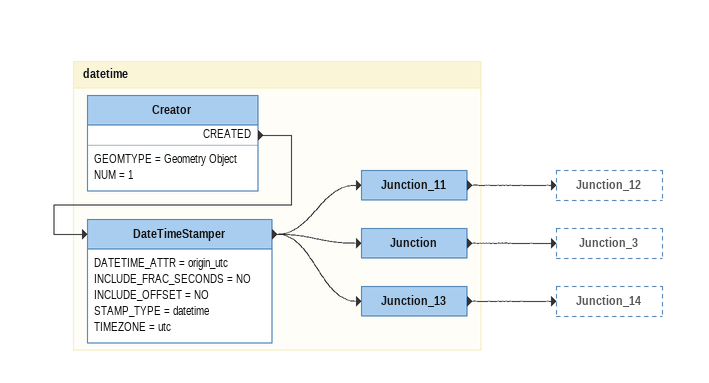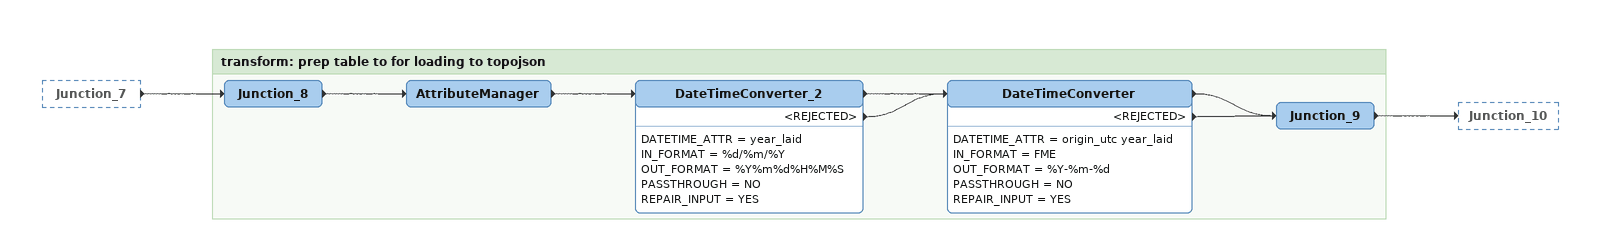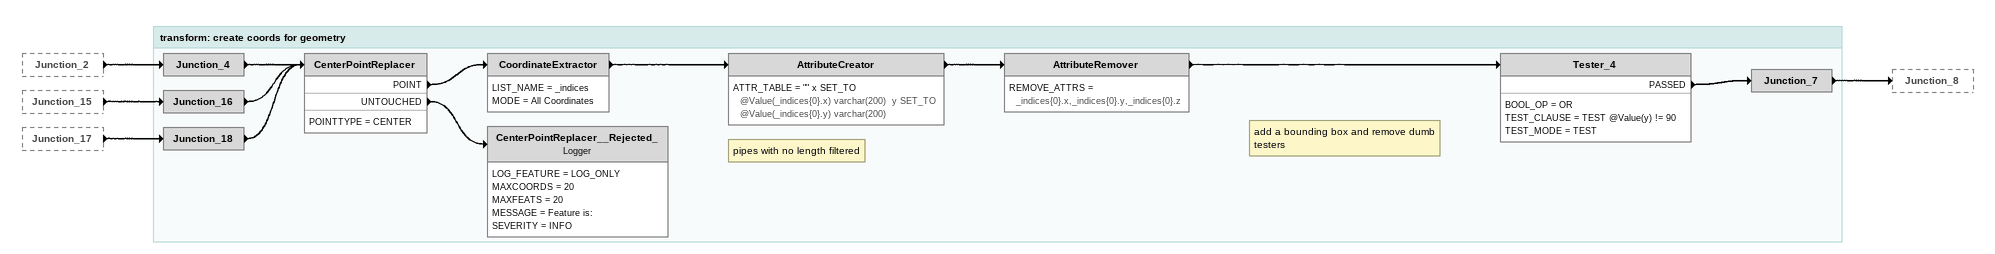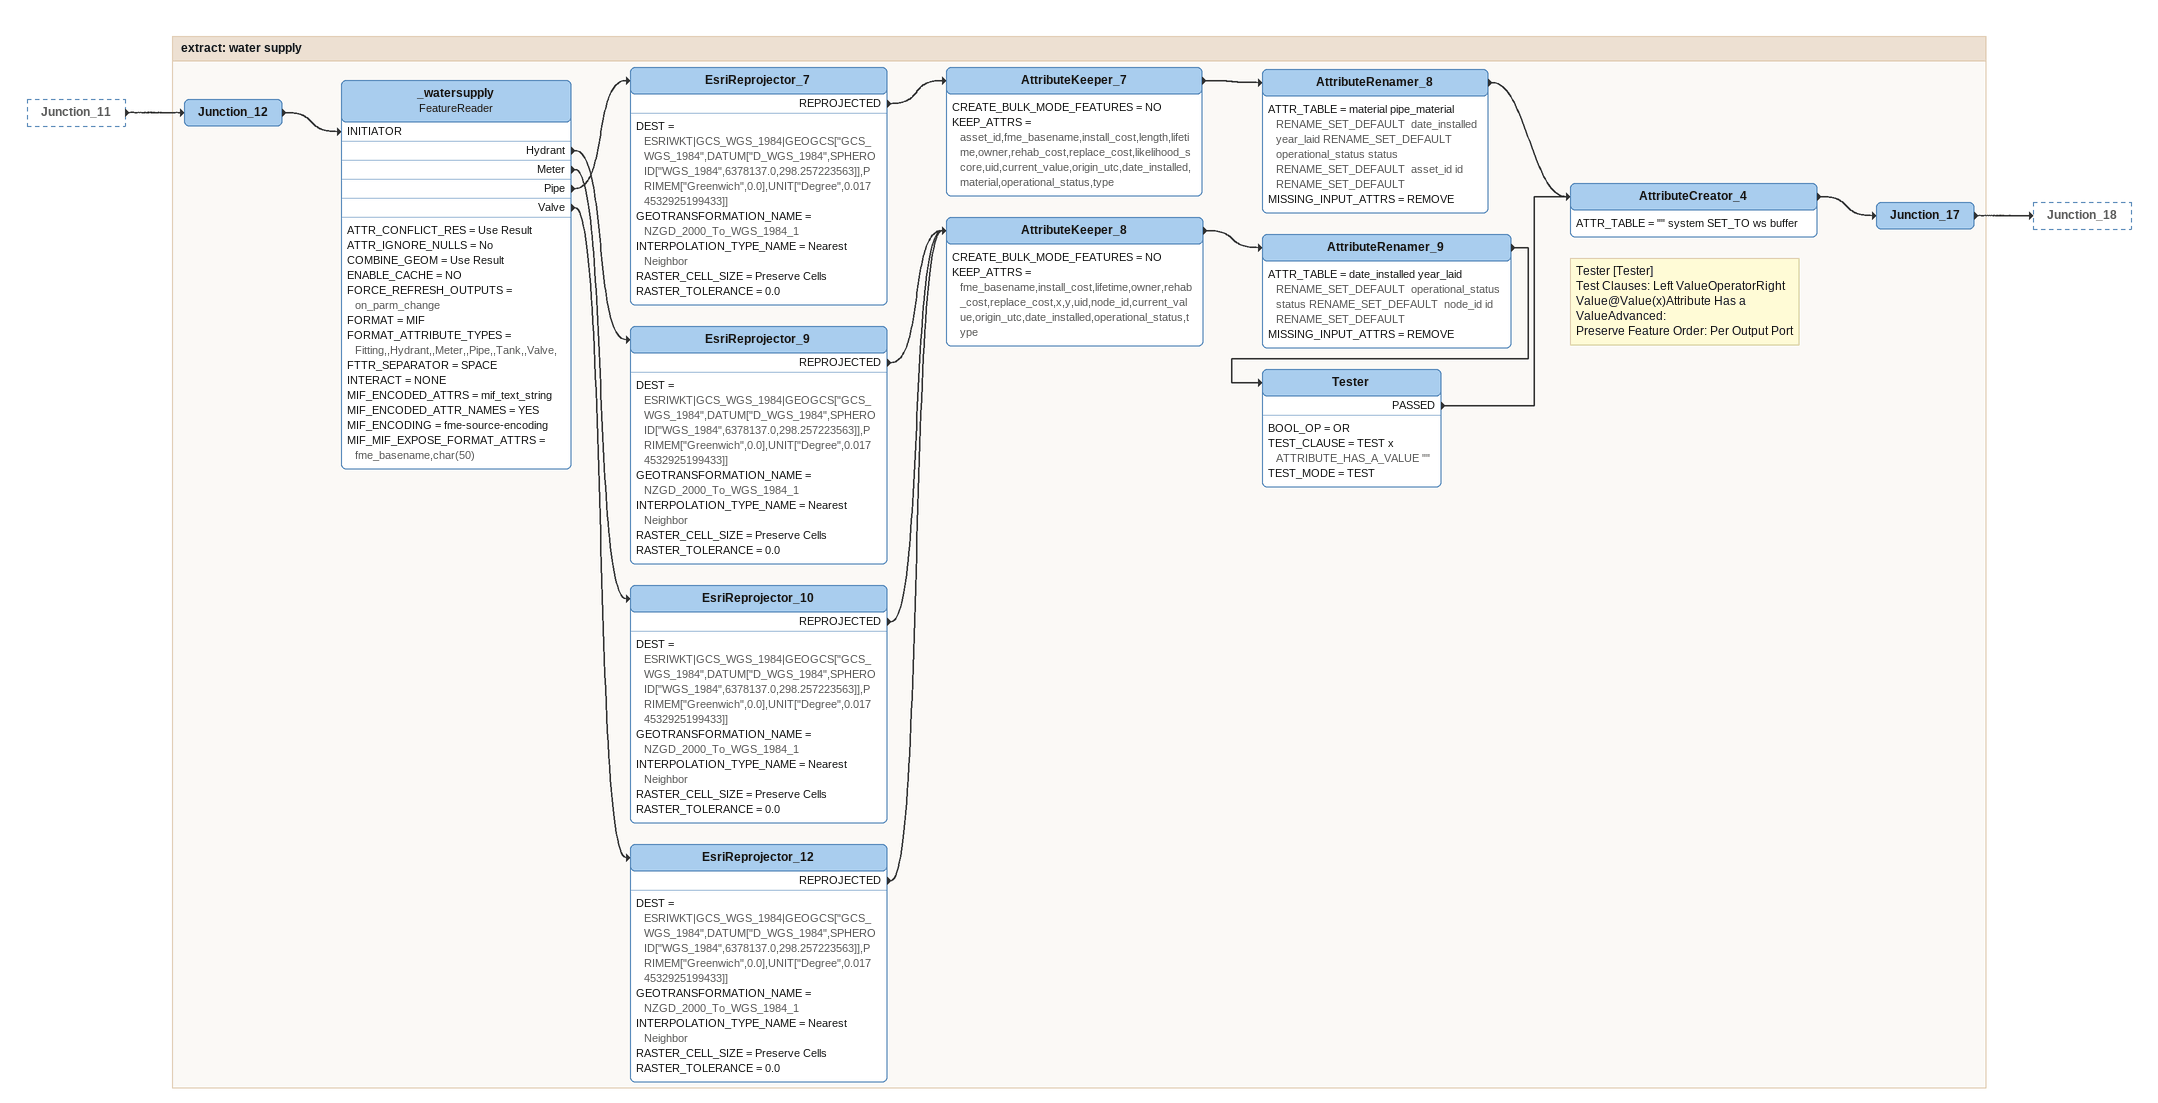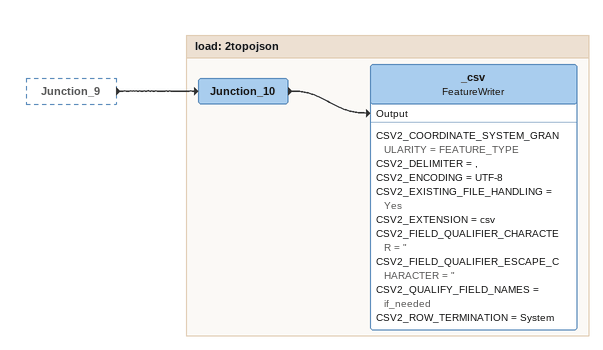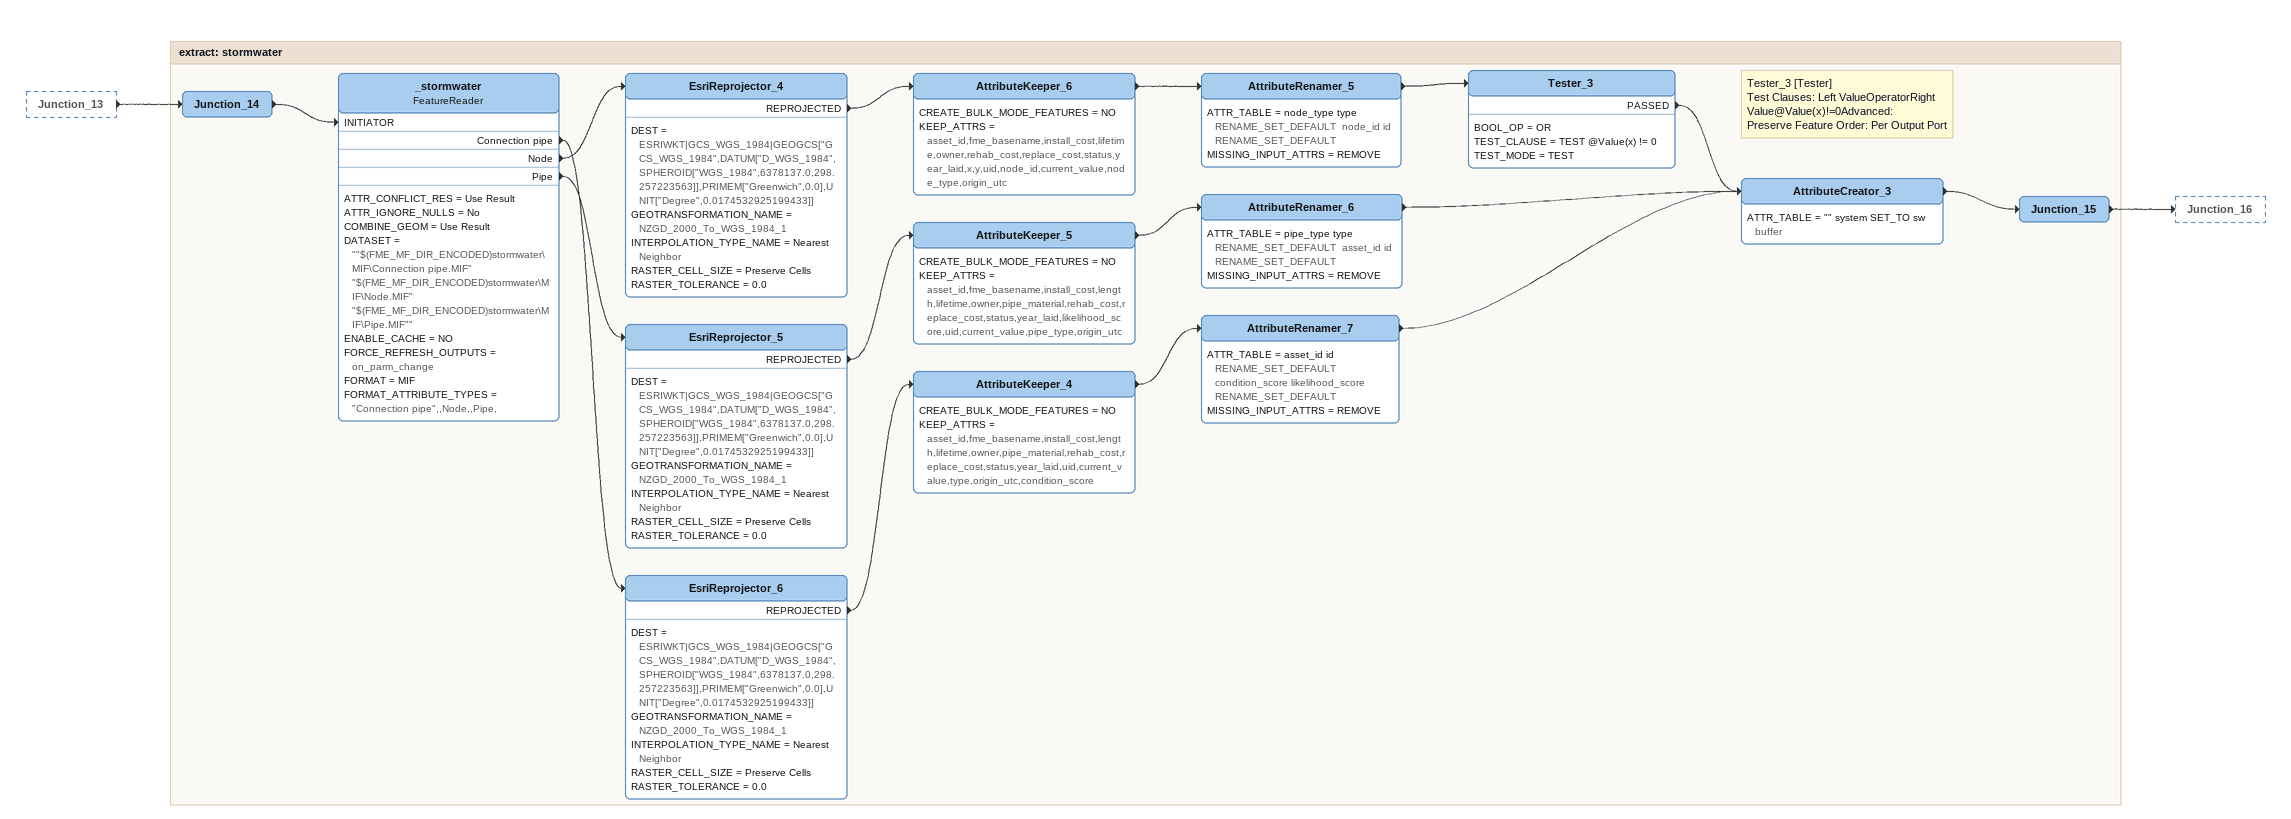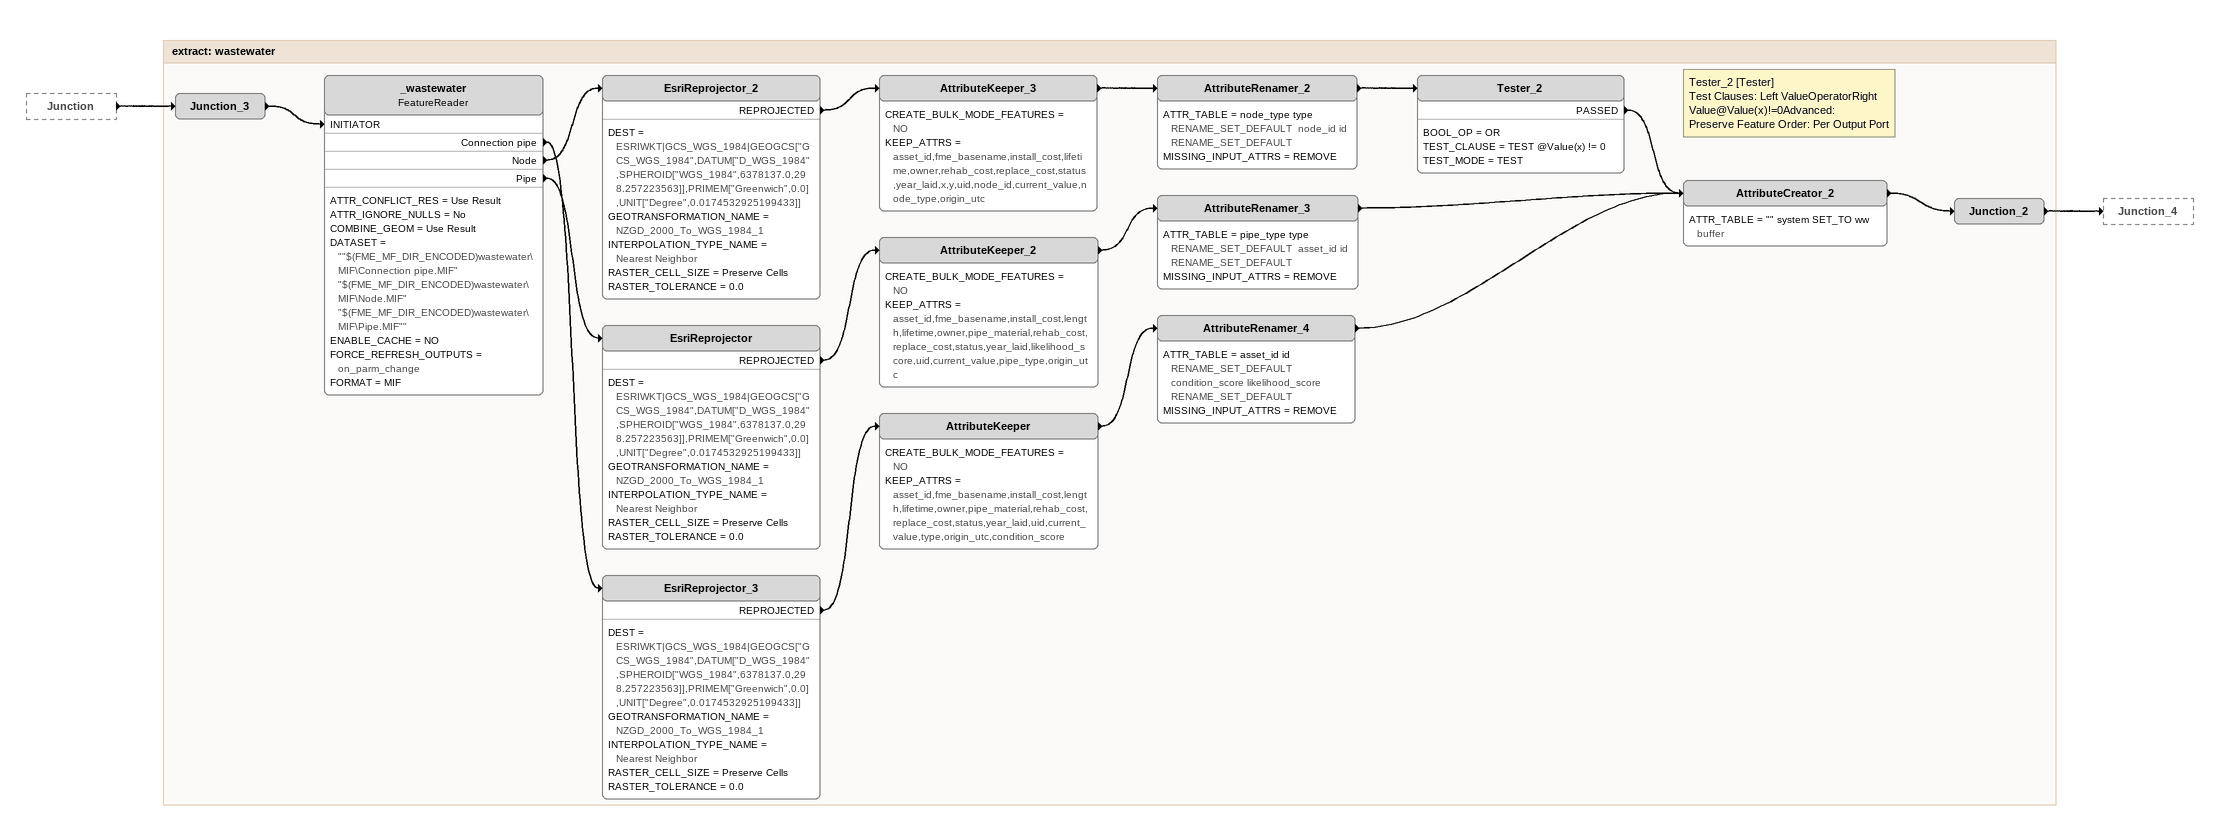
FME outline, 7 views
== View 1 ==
Bookmark: datetime
Creator
    GEOMTYPE = Geometry Object
    NUM = 1
    CREATED -> DateTimeStamper
DateTimeStamper
    DATETIME_ATTR = origin_utc
    INCLUDE_FRAC_SECONDS = NO
    INCLUDE_OFFSET = NO
    STAMP_TYPE = datetime
    TIMEZONE = utc
    -> Junction
    -> Junction_11
    -> Junction_13
Junction_11
    -> Junction_12
Junction
    -> Junction_3
Junction_13
    -> Junction_14

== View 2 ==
Junction_7 [outside]
    -> Junction_8

Bookmark: transform: prep table to for loading to topojson
Junction_8
    -> AttributeManager
AttributeManager
    -> DateTimeConverter_2
DateTimeConverter_2
    DATETIME_ATTR = year_laid
    IN_FORMAT = %d/%m/%Y
    OUT_FORMAT = %Y%m%d%H%M%S
    PASSTHROUGH = NO
    REPAIR_INPUT = YES
    -> DateTimeConverter
    <REJECTED> -> DateTimeConverter
DateTimeConverter
    DATETIME_ATTR = origin_utc year_laid
    IN_FORMAT = FME
    OUT_FORMAT = %Y-%m-%d
    PASSTHROUGH = NO
    REPAIR_INPUT = YES
    -> Junction_9
    <REJECTED> -> Junction_9
Junction_9
    -> Junction_10

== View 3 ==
Junction_2 [outside]
    -> Junction_4
Junction_15 [outside]
    -> Junction_16
Junction_17 [outside]
    -> Junction_18

Bookmark: transform: create coords for geometry
Junction_18
    -> CenterPointReplacer
Junction_4
    -> CenterPointReplacer
Junction_16
    -> CenterPointReplacer
CenterPointReplacer
    POINTTYPE = CENTER
    POINT -> CoordinateExtractor
    UNTOUCHED -> CenterPointReplacer__Rejected_
CoordinateExtractor
    LIST_NAME = _indices
    MODE = All Coordinates
    -> AttributeCreator
AttributeCreator
    ATTR_TABLE = "" x SET_TO @Value(_indices{0}.x) varchar(200)  y SET_TO @Value(_indices{0}.y) varchar(200)
    -> AttributeRemover
AttributeRemover
    REMOVE_ATTRS = _indices{0}.x,_indices{0}.y,_indices{0}.z
    -> Tester_4
Note: add a bounding box and remove dumb testers
Tester_4
    BOOL_OP = OR
    TEST_CLAUSE = TEST @Value(y) != 90
    TEST_MODE = TEST
    PASSED -> Junction_7
Junction_7
    -> Junction_8
Note: pipes with no length filtered
CenterPointReplacer__Rejected_: Logger
    LOG_FEATURE = LOG_ONLY
    MAXCOORDS = 20
    MAXFEATS = 20
    MESSAGE = Feature is:
    SEVERITY = INFO

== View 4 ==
Junction_11 [outside]
    -> Junction_12

Bookmark: extract: water supply
Junction_12
    -> _watersupply [INITIATOR]
_watersupply: FeatureReader
    ATTR_CONFLICT_RES = Use Result
    ATTR_IGNORE_NULLS = No
    COMBINE_GEOM = Use Result
    ENABLE_CACHE = NO
    FORCE_REFRESH_OUTPUTS = on_parm_change
    FORMAT = MIF
    FORMAT_ATTRIBUTE_TYPES = Fitting,,Hydrant,,Meter,,Pipe,,Tank,,Valve,
    FTTR_SEPARATOR = SPACE
    INTERACT = NONE
    MIF_ENCODED_ATTRS = mif_text_string
    MIF_ENCODED_ATTR_NAMES = YES
    MIF_ENCODING = fme-source-encoding
    MIF_MIF_EXPOSE_FORMAT_ATTRS = fme_basename,char(50)
    Hydrant -> EsriReprojector_9
    Meter -> EsriReprojector_10
    Pipe -> EsriReprojector_7
    Valve -> EsriReprojector_12
EsriReprojector_7
    DEST = ESRIWKT|GCS_WGS_1984|GEOGCS["GCS_WGS_1984",DATUM["D_WGS_1984",SPHEROID["WGS_1984",6378137.0,298.257223563]],PRIMEM["Greenwich",0.0],UNIT["Degree",0.0174532925199433]]
    GEOTRANSFORMATION_NAME = NZGD_2000_To_WGS_1984_1
    INTERPOLATION_TYPE_NAME = Nearest Neighbor
    RASTER_CELL_SIZE = Preserve Cells
    RASTER_TOLERANCE = 0.0
    REPROJECTED -> AttributeKeeper_7
AttributeKeeper_7
    CREATE_BULK_MODE_FEATURES = NO
    KEEP_ATTRS = asset_id,fme_basename,install_cost,length,lifetime,owner,rehab_cost,replace_cost,likelihood_score,uid,current_value,origin_utc,date_installed,material,operational_status,type
    -> AttributeRenamer_8
AttributeRenamer_8
    ATTR_TABLE = material pipe_material RENAME_SET_DEFAULT  date_installed year_laid RENAME_SET_DEFAULT  operational_status status RENAME_SET_DEFAULT  asset_id id RENAME_SET_DEFAULT
    MISSING_INPUT_ATTRS = REMOVE
    -> AttributeCreator_4
EsriReprojector_9
    DEST = ESRIWKT|GCS_WGS_1984|GEOGCS["GCS_WGS_1984",DATUM["D_WGS_1984",SPHEROID["WGS_1984",6378137.0,298.257223563]],PRIMEM["Greenwich",0.0],UNIT["Degree",0.0174532925199433]]
    GEOTRANSFORMATION_NAME = NZGD_2000_To_WGS_1984_1
    INTERPOLATION_TYPE_NAME = Nearest Neighbor
    RASTER_CELL_SIZE = Preserve Cells
    RASTER_TOLERANCE = 0.0
    REPROJECTED -> AttributeKeeper_8
EsriReprojector_10
    DEST = ESRIWKT|GCS_WGS_1984|GEOGCS["GCS_WGS_1984",DATUM["D_WGS_1984",SPHEROID["WGS_1984",6378137.0,298.257223563]],PRIMEM["Greenwich",0.0],UNIT["Degree",0.0174532925199433]]
    GEOTRANSFORMATION_NAME = NZGD_2000_To_WGS_1984_1
    INTERPOLATION_TYPE_NAME = Nearest Neighbor
    RASTER_CELL_SIZE = Preserve Cells
    RASTER_TOLERANCE = 0.0
    REPROJECTED -> AttributeKeeper_8
EsriReprojector_12
    DEST = ESRIWKT|GCS_WGS_1984|GEOGCS["GCS_WGS_1984",DATUM["D_WGS_1984",SPHEROID["WGS_1984",6378137.0,298.257223563]],PRIMEM["Greenwich",0.0],UNIT["Degree",0.0174532925199433]]
    GEOTRANSFORMATION_NAME = NZGD_2000_To_WGS_1984_1
    INTERPOLATION_TYPE_NAME = Nearest Neighbor
    RASTER_CELL_SIZE = Preserve Cells
    RASTER_TOLERANCE = 0.0
    REPROJECTED -> AttributeKeeper_8
AttributeKeeper_8
    CREATE_BULK_MODE_FEATURES = NO
    KEEP_ATTRS = fme_basename,install_cost,lifetime,owner,rehab_cost,replace_cost,x,y,uid,node_id,current_value,origin_utc,date_installed,operational_status,type
    -> AttributeRenamer_9
AttributeRenamer_9
    ATTR_TABLE = date_installed year_laid RENAME_SET_DEFAULT  operational_status status RENAME_SET_DEFAULT  node_id id RENAME_SET_DEFAULT
    MISSING_INPUT_ATTRS = REMOVE
    -> Tester
Note: Tester [Tester] / Test Clauses: Left ValueOperatorRight Value@Value(x)Attribute Has a ValueAdvanced: / Preserve Feature Order: Per Output Port
Tester
    BOOL_OP = OR
    TEST_CLAUSE = TEST x ATTRIBUTE_HAS_A_VALUE ""
    TEST_MODE = TEST
    PASSED -> AttributeCreator_4
AttributeCreator_4
    ATTR_TABLE = "" system SET_TO ws buffer
    -> Junction_17
Junction_17
    -> Junction_18

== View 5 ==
Junction_9 [outside]
    -> Junction_10

Bookmark: load: 2topojson
Junction_10
    -> _csv [Output]
_csv: FeatureWriter
    CSV2_COORDINATE_SYSTEM_GRANULARITY = FEATURE_TYPE
    CSV2_DELIMITER = ,
    CSV2_ENCODING = UTF-8
    CSV2_EXISTING_FILE_HANDLING = Yes
    CSV2_EXTENSION = csv
    CSV2_FIELD_QUALIFIER_CHARACTER = "
    CSV2_FIELD_QUALIFIER_ESCAPE_CHARACTER = "
    CSV2_QUALIFY_FIELD_NAMES = if_needed
    CSV2_ROW_TERMINATION = System

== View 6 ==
Junction_13 [outside]
    -> Junction_14

Bookmark: extract: stormwater
Junction_14
    -> _stormwater [INITIATOR]
_stormwater: FeatureReader
    ATTR_CONFLICT_RES = Use Result
    ATTR_IGNORE_NULLS = No
    COMBINE_GEOM = Use Result
    DATASET = ""$(FME_MF_DIR_ENCODED)stormwater\MIF\Connection pipe.MIF" "$(FME_MF_DIR_ENCODED)stormwater\MIF\Node.MIF" "$(FME_MF_DIR_ENCODED)stormwater\MIF\Pipe.MIF""
    ENABLE_CACHE = NO
    FORCE_REFRESH_OUTPUTS = on_parm_change
    FORMAT = MIF
    FORMAT_ATTRIBUTE_TYPES = "Connection pipe",,Node,,Pipe,
    Connection pipe -> EsriReprojector_6
    Node -> EsriReprojector_4
    Pipe -> EsriReprojector_5
EsriReprojector_4
    DEST = ESRIWKT|GCS_WGS_1984|GEOGCS["GCS_WGS_1984",DATUM["D_WGS_1984",SPHEROID["WGS_1984",6378137.0,298.257223563]],PRIMEM["Greenwich",0.0],UNIT["Degree",0.0174532925199433]]
    GEOTRANSFORMATION_NAME = NZGD_2000_To_WGS_1984_1
    INTERPOLATION_TYPE_NAME = Nearest Neighbor
    RASTER_CELL_SIZE = Preserve Cells
    RASTER_TOLERANCE = 0.0
    REPROJECTED -> AttributeKeeper_6
AttributeKeeper_6
    CREATE_BULK_MODE_FEATURES = NO
    KEEP_ATTRS = asset_id,fme_basename,install_cost,lifetime,owner,rehab_cost,replace_cost,status,year_laid,x,y,uid,node_id,current_value,node_type,origin_utc
    -> AttributeRenamer_5
AttributeRenamer_5
    ATTR_TABLE = node_type type RENAME_SET_DEFAULT  node_id id RENAME_SET_DEFAULT
    MISSING_INPUT_ATTRS = REMOVE
    -> Tester_3
Note: Tester_3 [Tester] / Test Clauses: Left ValueOperatorRight Value@Value(x)!=0Advanced: / Preserve Feature Order: Per Output Port
Tester_3
    BOOL_OP = OR
    TEST_CLAUSE = TEST @Value(x) != 0
    TEST_MODE = TEST
    PASSED -> AttributeCreator_3
EsriReprojector_5
    DEST = ESRIWKT|GCS_WGS_1984|GEOGCS["GCS_WGS_1984",DATUM["D_WGS_1984",SPHEROID["WGS_1984",6378137.0,298.257223563]],PRIMEM["Greenwich",0.0],UNIT["Degree",0.0174532925199433]]
    GEOTRANSFORMATION_NAME = NZGD_2000_To_WGS_1984_1
    INTERPOLATION_TYPE_NAME = Nearest Neighbor
    RASTER_CELL_SIZE = Preserve Cells
    RASTER_TOLERANCE = 0.0
    REPROJECTED -> AttributeKeeper_5
AttributeKeeper_5
    CREATE_BULK_MODE_FEATURES = NO
    KEEP_ATTRS = asset_id,fme_basename,install_cost,length,lifetime,owner,pipe_material,rehab_cost,replace_cost,status,year_laid,likelihood_score,uid,current_value,pipe_type,origin_utc
    -> AttributeRenamer_6
AttributeRenamer_6
    ATTR_TABLE = pipe_type type RENAME_SET_DEFAULT  asset_id id RENAME_SET_DEFAULT
    MISSING_INPUT_ATTRS = REMOVE
    -> AttributeCreator_3
EsriReprojector_6
    DEST = ESRIWKT|GCS_WGS_1984|GEOGCS["GCS_WGS_1984",DATUM["D_WGS_1984",SPHEROID["WGS_1984",6378137.0,298.257223563]],PRIMEM["Greenwich",0.0],UNIT["Degree",0.0174532925199433]]
    GEOTRANSFORMATION_NAME = NZGD_2000_To_WGS_1984_1
    INTERPOLATION_TYPE_NAME = Nearest Neighbor
    RASTER_CELL_SIZE = Preserve Cells
    RASTER_TOLERANCE = 0.0
    REPROJECTED -> AttributeKeeper_4
AttributeKeeper_4
    CREATE_BULK_MODE_FEATURES = NO
    KEEP_ATTRS = asset_id,fme_basename,install_cost,length,lifetime,owner,pipe_material,rehab_cost,replace_cost,status,year_laid,uid,current_value,type,origin_utc,condition_score
    -> AttributeRenamer_7
AttributeRenamer_7
    ATTR_TABLE = asset_id id RENAME_SET_DEFAULT  condition_score likelihood_score RENAME_SET_DEFAULT
    MISSING_INPUT_ATTRS = REMOVE
    -> AttributeCreator_3
AttributeCreator_3
    ATTR_TABLE = "" system SET_TO sw buffer
    -> Junction_15
Junction_15
    -> Junction_16

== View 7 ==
Junction [outside]
    -> Junction_3

Bookmark: extract: wastewater
Junction_3
    -> _wastewater [INITIATOR]
_wastewater: FeatureReader
    ATTR_CONFLICT_RES = Use Result
    ATTR_IGNORE_NULLS = No
    COMBINE_GEOM = Use Result
    DATASET = ""$(FME_MF_DIR_ENCODED)wastewater\MIF\Connection pipe.MIF" "$(FME_MF_DIR_ENCODED)wastewater\MIF\Node.MIF" "$(FME_MF_DIR_ENCODED)wastewater\MIF\Pipe.MIF""
    ENABLE_CACHE = NO
    FORCE_REFRESH_OUTPUTS = on_parm_change
    FORMAT = MIF
    Connection pipe -> EsriReprojector_3
    Node -> EsriReprojector_2
    Pipe -> EsriReprojector
EsriReprojector_2
    DEST = ESRIWKT|GCS_WGS_1984|GEOGCS["GCS_WGS_1984",DATUM["D_WGS_1984",SPHEROID["WGS_1984",6378137.0,298.257223563]],PRIMEM["Greenwich",0.0],UNIT["Degree",0.0174532925199433]]
    GEOTRANSFORMATION_NAME = NZGD_2000_To_WGS_1984_1
    INTERPOLATION_TYPE_NAME = Nearest Neighbor
    RASTER_CELL_SIZE = Preserve Cells
    RASTER_TOLERANCE = 0.0
    REPROJECTED -> AttributeKeeper_3
AttributeKeeper_3
    CREATE_BULK_MODE_FEATURES = NO
    KEEP_ATTRS = asset_id,fme_basename,install_cost,lifetime,owner,rehab_cost,replace_cost,status,year_laid,x,y,uid,node_id,current_value,node_type,origin_utc
    -> AttributeRenamer_2
AttributeRenamer_2
    ATTR_TABLE = node_type type RENAME_SET_DEFAULT  node_id id RENAME_SET_DEFAULT
    MISSING_INPUT_ATTRS = REMOVE
    -> Tester_2
Note: Tester_2 [Tester] / Test Clauses: Left ValueOperatorRight Value@Value(x)!=0Advanced: / Preserve Feature Order: Per Output Port
Tester_2
    BOOL_OP = OR
    TEST_CLAUSE = TEST @Value(x) != 0
    TEST_MODE = TEST
    PASSED -> AttributeCreator_2
EsriReprojector
    DEST = ESRIWKT|GCS_WGS_1984|GEOGCS["GCS_WGS_1984",DATUM["D_WGS_1984",SPHEROID["WGS_1984",6378137.0,298.257223563]],PRIMEM["Greenwich",0.0],UNIT["Degree",0.0174532925199433]]
    GEOTRANSFORMATION_NAME = NZGD_2000_To_WGS_1984_1
    INTERPOLATION_TYPE_NAME = Nearest Neighbor
    RASTER_CELL_SIZE = Preserve Cells
    RASTER_TOLERANCE = 0.0
    REPROJECTED -> AttributeKeeper_2
AttributeKeeper_2
    CREATE_BULK_MODE_FEATURES = NO
    KEEP_ATTRS = asset_id,fme_basename,install_cost,length,lifetime,owner,pipe_material,rehab_cost,replace_cost,status,year_laid,likelihood_score,uid,current_value,pipe_type,origin_utc
    -> AttributeRenamer_3
AttributeRenamer_3
    ATTR_TABLE = pipe_type type RENAME_SET_DEFAULT  asset_id id RENAME_SET_DEFAULT
    MISSING_INPUT_ATTRS = REMOVE
    -> AttributeCreator_2
EsriReprojector_3
    DEST = ESRIWKT|GCS_WGS_1984|GEOGCS["GCS_WGS_1984",DATUM["D_WGS_1984",SPHEROID["WGS_1984",6378137.0,298.257223563]],PRIMEM["Greenwich",0.0],UNIT["Degree",0.0174532925199433]]
    GEOTRANSFORMATION_NAME = NZGD_2000_To_WGS_1984_1
    INTERPOLATION_TYPE_NAME = Nearest Neighbor
    RASTER_CELL_SIZE = Preserve Cells
    RASTER_TOLERANCE = 0.0
    REPROJECTED -> AttributeKeeper
AttributeKeeper
    CREATE_BULK_MODE_FEATURES = NO
    KEEP_ATTRS = asset_id,fme_basename,install_cost,length,lifetime,owner,pipe_material,rehab_cost,replace_cost,status,year_laid,uid,current_value,type,origin_utc,condition_score
    -> AttributeRenamer_4
AttributeRenamer_4
    ATTR_TABLE = asset_id id RENAME_SET_DEFAULT  condition_score likelihood_score RENAME_SET_DEFAULT
    MISSING_INPUT_ATTRS = REMOVE
    -> AttributeCreator_2
AttributeCreator_2
    ATTR_TABLE = "" system SET_TO ww buffer
    -> Junction_2
Junction_2
    -> Junction_4
